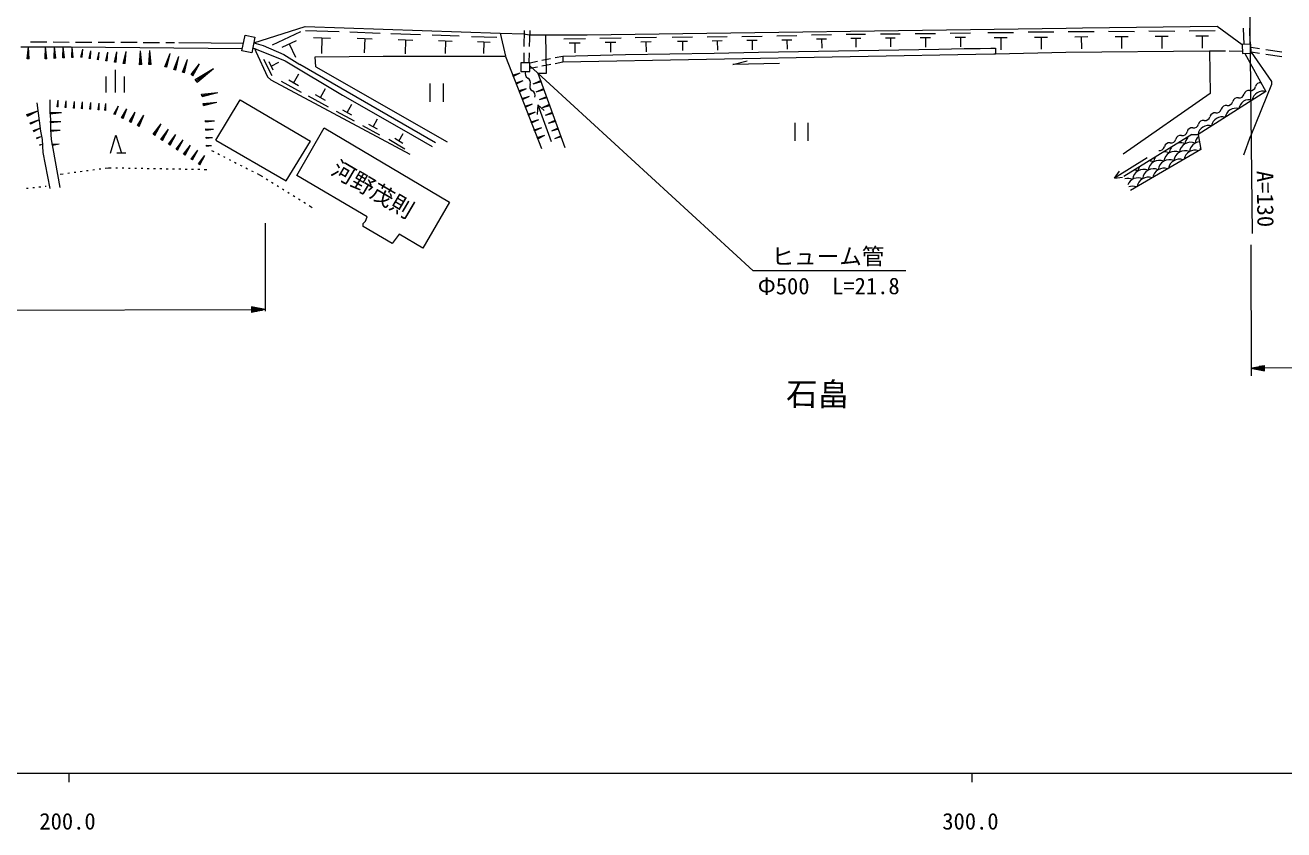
# Model space of a CAD drawing. Units: millimetres, scale not verified. Extents: x 40000 to 680000, y 20000 to 380000.
# Drawn here: x 263155 to 402552, y 198715 to 287791 of the extents above; entities that cross this region are included whole.
import ezdxf
from ezdxf.enums import TextEntityAlignment as Align

# ---------------------------------------------------------------- set-up
doc = ezdxf.new("R2010")
doc.units = ezdxf.units.MM
doc.header["$LTSCALE"] = 1000
for name, color, linetype, lineweight in [('M-BGD', 7, 'Continuous', 13), ('M-BMK-SRVR', 3, 'Continuous', 13), ('M-STR-HTXT', 7, 'Continuous', 13), ('M-TTL-BAND', 7, 'Continuous', 13)]:
    doc.layers.add(name, color=color, linetype=linetype, lineweight=lineweight)
doc.styles.add('ＭＳ ゴシック', font='')
doc.styles.get('ＭＳ ゴシック').set_extended_font_data('MS Gothic')

msp = doc.modelspace()

# ---------------------------------------------------------------- linework, layer by layer
at = {"layer": 'M-BGD'}
for p, q in [((288472, 285844), (294152, 287661)), ((294152, 287661), (315748, 286907)), ((294189, 287220), (297920, 287084)), ((318430, 287214), (318398, 285414)), ((319037, 287215), (318991, 285415)), ((325400, 286738), (378453, 287454)), ((378453, 287454), (380264, 287500)), ((380264, 287500), (395166, 287669)), ((392066, 287174), (394943, 287192)), ((395166, 287669), (397925, 285641)), ((398065, 287448), (398105, 285648)), ((398745, 287461), (398784, 285676)), ((263741, 285947), (265541, 285939)), ((266241, 285936), (268041, 285928)), ((268741, 285924), (270541, 285916)), ((271241, 285913), (273041, 285905)), ((273741, 285902), (275541, 285894)), ((276241, 285890), (278041, 285882)), ((278741, 285879), (279675, 285875)), ((280189, 285877), (287337, 285815)), ((287158, 284961), (287519, 286684)), ((287519, 286684), (288602, 286479)), ((288602, 286479), (288247, 284740)), ((288472, 285844), (289502, 285553)), ((290534, 285620), (293687, 287104)), ((291619, 285360), (293196, 286102)), ((295095, 286439), (296960, 286372)), ((296028, 286406), (295966, 284664)), ((299096, 287042), (302468, 286920)), ((299914, 286337), (301600, 286276)), ((300757, 286306), (300701, 284732)), ((303663, 286876), (306946, 286757)), ((304460, 286190), (306101, 286131)), ((305281, 286160), (305226, 284629)), ((308215, 286711), (311237, 286602)), ((308949, 286079), (310460, 286025)), ((309704, 286052), (309654, 284642)), ((312589, 286553), (315386, 286451)), ((313268, 285968), (314666, 285917)), ((313967, 285943), (313921, 284638)), ((315748, 286907), (316341, 284367)), ((315748, 286907), (318373, 286823)), ((318373, 286823), (318966, 286738)), ((318966, 286738), (320744, 286738)), ((320744, 286738), (325400, 286738)), ((320890, 282485), (320826, 286738)), ((322815, 286294), (325206, 286332)), ((323421, 285826), (324616, 285844)), ((324018, 285835), (324037, 284719)), ((326789, 286363), (329157, 286401)), ((327388, 285899), (328572, 285918)), ((327980, 285908), (327999, 284803)), ((330726, 286411), (333082, 286448)), ((331323, 285949), (332500, 285968)), ((331911, 285958), (331930, 284859)), ((334821, 286459), (337064, 286495)), ((335389, 286020), (336511, 286037)), ((335950, 286029), (335967, 284982)), ((338676, 286507), (340919, 286542)), ((339244, 286067), (340365, 286085)), ((339804, 286076), (339822, 285030)), ((342530, 286554), (344773, 286590)), ((343098, 286115), (344220, 286133)), ((343659, 286124), (343676, 285077)), ((346385, 286602), (348628, 286637)), ((346953, 286162), (348074, 286180)), ((347513, 286171), (347531, 285125)), ((350229, 286713), (352472, 286749)), ((350797, 286274), (351918, 286291)), ((351357, 286282), (351375, 285236)), ((354072, 286779), (356239, 286791)), ((354616, 286349), (355700, 286355)), ((355158, 286352), (355165, 285340)), ((357890, 286822), (360057, 286834)), ((358435, 286392), (359518, 286398)), ((358976, 286395), (358983, 285384)), ((361709, 286866), (363990, 286879)), ((362282, 286413), (363422, 286419)), ((362852, 286416), (362859, 285351)), ((365584, 286922), (367865, 286935)), ((366157, 286469), (367298, 286476)), ((366727, 286473), (366734, 285408)), ((369753, 286983), (372631, 286999)), ((370476, 286411), (371914, 286420)), ((371195, 286415), (371204, 285073)), ((374220, 287045), (377098, 287062)), ((374943, 286474), (376381, 286482)), ((375662, 286478), (375671, 285135)), ((378681, 287087), (381559, 287104)), ((379404, 286516), (380843, 286524)), ((380124, 286520), (380132, 285177)), ((383143, 287130), (386021, 287106)), ((383858, 286548), (385296, 286536)), ((384577, 286542), (384567, 285199)), ((387604, 287152), (390482, 287128)), ((388319, 286570), (389758, 286559)), ((389038, 286565), (389028, 285222)), ((392789, 286603), (394228, 286612)), ((393508, 286607), (393517, 285264)), ((262662, 285383), (263848, 285383)), ((263382, 284071), (263522, 285408)), ((263482, 284068), (263522, 285408)), ((263583, 284065), (263522, 285408)), ((263848, 285383), (267319, 285383)), ((265359, 284073), (265396, 285398)), ((265459, 284077), (265396, 285398)), ((265558, 284082), (265396, 285398)), ((266353, 284120), (266387, 285393)), ((266448, 284125), (266387, 285393)), ((266543, 284129), (266387, 285393)), ((267319, 285383), (268250, 285383)), ((267338, 284167), (267372, 285388)), ((267429, 284171), (267372, 285388)), ((267521, 284176), (267372, 285388)), ((268250, 285383), (287208, 285198)), ((268315, 284213), (268346, 285365)), ((268401, 284218), (268346, 285365)), ((268487, 284222), (268346, 285365)), ((269330, 284256), (269529, 285142)), ((269397, 284246), (269529, 285142)), ((269464, 284237), (269529, 285142)), ((270253, 284120), (270444, 284969)), ((270317, 284111), (270444, 284969)), ((270381, 284101), (270444, 284969)), ((271170, 283985), (271353, 284798)), ((271232, 283976), (271353, 284798)), ((271293, 283967), (271353, 284798)), ((272096, 283849), (272313, 284813)), ((272170, 283838), (272313, 284813)), ((272243, 283827), (272313, 284813)), ((273048, 283709), (273304, 284850)), ((273134, 283696), (273304, 284850)), ((273221, 283683), (273304, 284850)), ((274026, 283565), (274323, 284888)), ((274126, 283550), (274323, 284888)), ((274227, 283535), (274323, 284888)), ((275833, 283418), (275922, 284948)), ((275948, 283420), (275922, 284948)), ((276062, 283422), (275922, 284948)), ((276864, 283435), (276954, 284986)), ((276980, 283437), (276954, 284986)), ((277096, 283439), (276954, 284986)), ((278630, 283198), (279206, 284646)), ((278741, 283163), (279206, 284646)), ((278852, 283128), (279206, 284646)), ((288247, 284740), (287158, 284961)), ((288361, 285302), (291957, 283859)), ((288539, 285231), (288716, 284874)), ((288716, 284874), (290010, 282081)), ((289502, 285553), (291788, 284537)), ((291788, 284537), (293566, 283436)), ((292407, 285731), (293101, 284260)), ((318386, 284714), (318367, 283638)), ((318974, 284716), (318947, 283638)), ((322691, 284367), (329634, 284537)), ((322713, 283733), (370418, 284628)), ((329634, 284537), (339455, 284706)), ((339455, 284706), (344366, 284791)), ((344366, 284791), (364347, 285129)), ((364347, 285129), (367141, 285214)), ((367141, 285214), (367649, 285214)), ((367649, 285214), (368919, 285214)), ((368919, 285214), (370086, 285236)), ((370086, 285236), (370610, 285241)), ((370418, 284628), (370612, 284621)), ((370610, 285241), (370612, 284621)), ((370612, 284621), (378402, 284791)), ((378402, 284791), (394319, 284960)), ((394319, 284960), (394404, 280219)), ((394319, 284960), (396095, 284950)), ((396510, 284943), (397952, 284920)), ((398232, 284662), (400568, 280447)), ((398925, 285373), (399866, 285221)), ((398946, 284857), (399866, 284709)), ((398948, 284792), (401177, 281573)), ((400557, 285110), (402334, 284824)), ((400557, 284598), (402334, 284311)), ((263583, 284065), (263382, 284071)), ((265558, 284082), (265359, 284073)), ((266543, 284129), (266353, 284120)), ((267521, 284176), (267338, 284167)), ((268487, 284222), (268315, 284213)), ((269464, 284237), (269330, 284256)), ((270381, 284101), (270253, 284120)), ((271293, 283967), (271170, 283985)), ((272243, 283827), (272096, 283849)), ((273221, 283683), (273048, 283709)), ((274227, 283535), (274026, 283565)), ((276062, 283422), (275833, 283418)), ((277096, 283439), (276864, 283435)), ((278852, 283128), (278630, 283198)), ((279614, 282890), (280179, 284311)), ((279723, 282855), (280179, 284311)), ((279832, 282821), (280179, 284311)), ((280593, 282582), (281148, 283977)), ((280700, 282549), (281148, 283977)), ((280807, 282515), (281148, 283977)), ((281529, 282322), (282453, 283505)), ((281623, 282259), (282453, 283505)), ((281716, 282197), (282453, 283505)), ((281981, 281762), (283998, 282995)), ((282084, 281619), (283998, 282995)), ((282187, 281475), (283998, 282995)), ((290508, 282173), (289582, 283984)), ((290639, 282811), (290176, 283717)), ((290407, 283264), (291252, 283697)), ((291957, 283859), (298307, 280049)), ((308593, 274783), (293566, 283436)), ((295258, 284285), (302794, 284367)), ((295344, 283182), (295258, 284285)), ((295344, 283182), (309893, 274885)), ((302794, 284367), (316341, 284367)), ((320360, 274091), (316403, 284275)), ((319031, 283638), (319880, 283807)), ((319031, 283023), (319890, 283189)), ((320371, 283905), (321351, 284100)), ((320381, 283283), (321363, 283473)), ((321842, 284198), (322691, 284367)), ((321854, 283567), (322713, 283733)), ((322691, 284367), (322713, 283733)), ((341545, 283438), (343127, 283831)), ((346698, 283555), (341545, 283438)), ((272142, 280343), (272142, 282093)), ((273142, 280343), (273142, 282843)), ((274142, 280343), (274142, 282093)), ((279832, 282821), (279614, 282890)), ((280807, 282515), (280593, 282582)), ((281716, 282197), (281529, 282322)), ((282187, 281475), (281981, 281762)), ((290010, 282081), (290348, 281743)), ((290348, 281743), (305758, 273530)), ((293442, 281089), (292338, 281688)), ((292890, 281388), (293448, 282419)), ((317180, 282276), (317980, 282519)), ((317226, 282159), (317180, 282276)), ((317203, 282217), (317980, 282519)), ((317226, 282159), (317980, 282519)), ((317515, 281413), (318322, 281659)), ((317538, 281354), (318322, 281659)), ((317561, 281295), (318322, 281659)), ((320240, 281645), (319380, 281259)), ((319929, 282484), (320890, 282485)), ((319929, 282484), (322914, 274256)), ((320240, 281645), (320288, 281513)), ((282696, 280146), (284495, 280336)), ((282720, 280013), (284495, 280336)), ((282744, 279880), (284495, 280336)), ((293754, 280348), (291547, 281546)), ((295872, 279769), (296431, 280800)), ((307986, 281324), (307986, 279324)), ((309486, 279324), (309486, 281324)), ((317561, 281295), (317515, 281413)), ((317851, 280549), (318664, 280797)), ((317897, 280431), (317851, 280549)), ((317874, 280490), (318664, 280797)), ((317897, 280431), (318664, 280797)), ((320264, 281579), (319380, 281259)), ((320288, 281513), (319380, 281259)), ((320560, 280759), (319726, 280384)), ((320584, 280694), (319726, 280384)), ((320607, 280630), (319726, 280384)), ((320560, 280759), (320607, 280630)), ((394404, 280219), (384752, 273530)), ((400568, 280447), (393048, 275703)), ((401177, 281235), (398891, 275562)), ((401177, 281573), (401177, 281235)), ((264440, 279203), (264864, 276070)), ((265880, 279541), (265880, 278187)), ((266683, 278749), (266791, 279479)), ((266738, 278745), (266791, 279479)), ((266793, 278741), (266791, 279479)), ((267592, 278683), (267700, 279418)), ((267647, 278679), (267700, 279418)), ((267702, 278675), (267700, 279418)), ((268501, 278618), (268609, 279356)), ((268556, 278614), (268609, 279356)), ((268612, 278610), (268609, 279356)), ((269410, 278553), (269520, 279294)), ((269466, 278549), (269520, 279294)), ((269522, 278545), (269520, 279294)), ((270320, 278487), (270430, 279232)), ((270376, 278483), (270430, 279232)), ((270432, 278479), (270430, 279232)), ((271231, 278422), (271341, 279171)), ((271287, 278418), (271341, 279171)), ((271344, 278414), (271341, 279171)), ((271990, 278367), (272100, 279116)), ((272046, 278363), (272100, 279116)), ((272103, 278359), (272100, 279116)), ((272972, 277956), (273489, 278848)), ((273041, 277922), (273489, 278848)), ((273111, 277888), (273489, 278848)), ((282744, 279880), (282696, 280146)), ((282883, 279117), (284365, 279273)), ((282923, 278897), (282883, 279117)), ((282903, 279007), (284365, 279273)), ((282923, 278897), (284365, 279273)), ((284288, 275045), (286962, 279541)), ((286962, 279541), (294751, 274969)), ((296736, 278729), (294529, 279927)), ((296424, 279470), (295321, 280069)), ((298307, 280049), (305080, 276155)), ((298831, 278107), (299334, 279036)), ((318187, 279685), (319006, 279934)), ((318233, 279565), (318187, 279685)), ((318210, 279625), (319006, 279934)), ((318233, 279565), (319006, 279934)), ((318523, 278819), (319349, 279071)), ((318570, 278699), (318523, 278819)), ((318547, 278759), (319349, 279071)), ((318570, 278699), (319349, 279071)), ((319947, 278977), (319842, 277908)), ((319947, 278977), (321407, 274906)), ((319947, 278977), (320630, 278342)), ((320880, 279876), (320070, 279512)), ((320903, 279813), (320070, 279512)), ((320925, 279751), (320070, 279512)), ((321198, 278997), (320413, 278644)), ((321220, 278936), (320413, 278644)), ((321242, 278876), (320413, 278644)), ((320880, 279876), (320925, 279751)), ((321198, 278997), (321242, 278876)), ((263329, 277887), (264551, 278304)), ((263405, 277710), (263329, 277887)), ((263367, 277799), (264551, 278304)), ((263405, 277710), (264551, 278304)), ((265880, 278187), (265964, 277340)), ((265917, 277969), (265908, 278160)), ((265908, 278160), (267189, 278121)), ((265912, 278065), (267189, 278121)), ((265917, 277969), (267189, 278121)), ((266793, 278741), (266683, 278749)), ((267702, 278675), (267592, 278683)), ((268612, 278610), (268501, 278618)), ((269522, 278545), (269410, 278553)), ((270432, 278479), (270320, 278487)), ((271344, 278414), (271231, 278422)), ((272103, 278359), (271990, 278367)), ((273111, 277888), (272972, 277956)), ((273837, 277536), (274405, 278515)), ((273990, 277463), (273837, 277536)), ((273914, 277499), (274405, 278515)), ((273990, 277463), (274405, 278515)), ((274717, 277111), (275336, 278178)), ((274800, 277070), (275336, 278178)), ((274883, 277030), (275336, 278178)), ((275610, 276678), (276281, 277835)), ((275700, 276634), (276281, 277835)), ((275790, 276591), (276281, 277835)), ((299610, 277169), (297620, 278249)), ((299329, 277837), (298334, 278377)), ((301695, 276529), (302176, 277417)), ((318860, 277953), (319692, 278206)), ((318907, 277831), (318860, 277953)), ((318884, 277892), (319692, 278206)), ((318907, 277831), (319692, 278206)), ((321515, 278122), (320754, 277780)), ((321536, 278063), (320754, 277780)), ((321557, 278004), (320754, 277780)), ((321515, 278122), (321557, 278004)), ((263711, 276993), (264672, 277321)), ((263771, 276853), (263711, 276993)), ((263741, 276923), (264672, 277321)), ((263771, 276853), (264672, 277321)), ((264077, 276136), (264788, 276378)), ((264121, 276033), (264077, 276136)), ((264099, 276084), (264788, 276378)), ((264121, 276033), (264788, 276378)), ((264864, 276070), (265033, 275139)), ((265959, 277005), (265951, 277179)), ((265951, 277179), (267112, 277143)), ((265955, 277092), (267112, 277143)), ((265959, 277005), (267112, 277143)), ((265964, 277340), (265964, 276239)), ((265964, 276239), (266049, 275139)), ((266001, 276059), (265994, 276215)), ((265994, 276215), (267036, 276183)), ((265997, 276137), (267036, 276183)), ((266001, 276059), (267036, 276183)), ((274883, 277030), (274717, 277111)), ((275790, 276591), (275610, 276678)), ((277344, 275708), (278226, 276859)), ((277435, 275649), (278226, 276859)), ((277526, 275590), (278226, 276859)), ((278192, 275154), (279045, 276267)), ((278280, 275097), (279045, 276267)), ((278368, 275039), (279045, 276267)), ((283122, 277092), (283116, 277241)), ((283116, 277241), (284112, 277207)), ((283119, 277167), (284112, 277207)), ((283122, 277092), (284112, 277207)), ((283159, 276178), (283154, 276304)), ((283154, 276304), (283998, 276276)), ((283156, 276241), (283998, 276276)), ((283159, 276178), (283998, 276276)), ((293227, 271159), (296275, 276409)), ((296275, 276409), (310160, 268196)), ((302440, 275633), (300538, 276665)), ((302171, 276271), (301220, 276787)), ((305080, 276155), (308213, 274377)), ((319197, 277085), (320035, 277341)), ((319245, 276963), (319197, 277085)), ((319221, 277024), (320035, 277341)), ((319245, 276963), (320035, 277341)), ((319534, 276217), (320379, 276474)), ((319582, 276094), (319534, 276217)), ((319558, 276155), (320379, 276474)), ((319582, 276094), (320379, 276474)), ((321830, 277250), (321094, 276920)), ((321851, 277193), (321094, 276920)), ((321871, 277137), (321094, 276920)), ((322144, 276383), (321432, 276063)), ((322164, 276328), (321432, 276063)), ((322184, 276273), (321432, 276063)), ((321830, 277250), (321871, 277137)), ((322144, 276383), (322184, 276273)), ((348389, 276988), (348389, 274988)), ((349889, 274988), (349889, 276988)), ((264428, 275314), (264899, 275475)), ((264457, 275246), (264428, 275314)), ((264443, 275280), (264899, 275475)), ((264457, 275246), (264899, 275475)), ((265033, 275139), (265118, 273699)), ((266049, 275139), (266218, 274123)), ((266151, 274609), (266916, 274670)), ((266159, 274552), (266916, 274670)), ((266168, 274496), (266916, 274670)), ((272608, 273622), (273208, 275622)), ((273208, 275622), (273808, 273622)), ((277526, 275590), (277344, 275708)), ((278368, 275039), (278192, 275154)), ((279035, 274604), (279858, 275679)), ((279119, 274548), (279858, 275679)), ((279204, 274493), (279858, 275679)), ((279871, 274057), (280666, 275095)), ((279953, 274004), (280666, 275095)), ((280035, 273950), (280666, 275095)), ((283195, 275286), (283191, 275390)), ((283191, 275390), (283887, 275366)), ((283193, 275338), (283887, 275366)), ((283195, 275286), (283887, 275366)), ((284288, 275045), (292042, 270567)), ((292042, 270567), (294751, 274969)), ((305202, 274081), (303435, 275145)), ((304973, 274700), (304090, 275232)), ((304531, 274966), (305027, 275791)), ((319872, 275348), (320724, 275607)), ((319920, 275223), (319872, 275348)), ((319896, 275286), (320724, 275607)), ((319920, 275223), (320724, 275607)), ((322457, 275519), (321769, 275210)), ((322476, 275466), (321769, 275210)), ((322495, 275413), (321769, 275210)), ((322457, 275519), (322495, 275413)), ((392374, 275700), (384845, 271030)), ((392374, 275700), (393048, 275703)), ((393048, 275703), (393352, 274039)), ((398129, 273445), (398891, 275562)), ((264764, 274527), (265006, 274609)), ((264779, 274492), (264764, 274527)), ((264772, 274509), (265006, 274609)), ((264779, 274492), (265006, 274609)), ((265118, 273699), (265880, 269720)), ((266168, 274496), (266151, 274609)), ((266218, 274123), (266980, 269805)), ((274308, 273622), (273308, 273622)), ((279204, 274493), (279035, 274604)), ((280035, 273950), (279871, 274057)), ((280701, 273515), (281468, 274515)), ((280859, 273411), (280701, 273515)), ((280780, 273463), (281468, 274515)), ((280859, 273411), (281468, 274515)), ((281526, 272976), (282264, 273939)), ((281602, 272926), (282264, 273939)), ((281678, 272876), (282264, 273939)), ((282345, 272441), (283055, 273368)), ((282418, 272393), (283055, 273368)), ((282491, 272345), (283055, 273368)), ((283230, 274415), (283227, 274497)), ((283227, 274497), (283778, 274478)), ((283229, 274456), (283778, 274478)), ((283230, 274415), (283778, 274478)), ((283786, 273928), (284038, 273800)), ((284484, 273574), (284662, 273484)), ((285108, 273257), (285286, 273167)), ((393352, 274039), (385562, 269486)), ((271338, 271871), (271536, 271898)), ((272032, 271964), (272381, 272010)), ((272381, 272010), (272684, 272005)), ((273184, 271997), (273384, 271993)), ((273884, 271985), (274084, 271982)), ((274583, 271973), (274783, 271970)), ((275283, 271961), (275483, 271958)), ((275983, 271950), (276183, 271946)), ((276683, 271938), (276883, 271934)), ((277383, 271926), (277583, 271923)), ((278083, 271914), (278283, 271911)), ((278783, 271902), (278983, 271899)), ((279483, 271891), (279683, 271887)), ((280183, 271879), (280383, 271875)), ((280883, 271867), (281083, 271864)), ((281678, 272876), (281526, 272976)), ((281582, 271855), (281782, 271852)), ((282282, 271843), (282482, 271840)), ((282491, 272345), (282345, 272441)), ((282982, 271832), (283285, 271826)), ((285732, 272940), (285911, 272850)), ((286356, 272623), (286535, 272533)), ((286981, 272307), (287159, 272216)), ((287605, 271990), (287783, 271899)), ((387410, 273092), (383815, 270863)), ((267025, 271295), (267373, 271342)), ((267869, 271408), (268067, 271435)), ((268563, 271501), (268761, 271527)), ((269257, 271593), (269455, 271620)), ((269951, 271686), (270149, 271712)), ((270644, 271779), (270843, 271805)), ((288229, 271673), (288407, 271582)), ((288853, 271356), (289105, 271228)), ((289105, 271228), (289431, 271027)), ((289856, 270764), (290027, 270659)), ((301016, 266587), (293227, 271159)), ((383815, 270863), (384367, 271637)), ((383815, 270863), (384685, 270981)), ((263489, 269719), (263290, 269699)), ((264185, 269792), (263986, 269771)), ((264881, 269864), (264682, 269844)), ((265480, 269927), (265379, 269916)), ((290452, 270397), (290622, 270292)), ((291048, 270029), (291218, 269924)), ((291644, 269662), (291814, 269557)), ((292239, 269294), (292410, 269189)), ((292835, 268927), (293005, 268822)), ((293431, 268559), (293601, 268454)), ((294027, 268191), (294197, 268086)), ((294622, 267824), (294948, 267623)), ((310160, 268196), (307197, 263116)), ((300847, 266079), (301016, 266587)), ((300593, 265825), (300847, 266079)), ((300593, 265487), (300593, 265825)), ((303810, 263624), (300593, 265487)), ((304572, 264640), (303810, 263624)), ((307197, 263116), (304572, 264640))]:
    msp.add_line(p, q, dxfattribs=at)
for points in [[(397923, 285641), (397963, 284652), (398952, 284692), (398912, 285681)], [(318041, 283638), (318041, 282648), (319031, 282648), (319031, 283638)]]:
    msp.add_lwpolyline(points, close=True, dxfattribs=at)
for centre, radius, start, end in [((319061, 282429), 544, 156.29613, 243.50176), ((318575, 281456), 544, 336.29613, 63.50176), ((319574, 281009), 544, 156.29613, 243.50176), ((319089, 280036), 544, 336.29613, 63.50176), ((398683, 280033), 544, 79.77402, 166.97965), ((398884, 281109), 544, 259.77402, 346.97965), ((400236, 279306), 1188, 73.79728, 170.69117), ((399944, 280864), 544, 79.77402, 166.97965), ((396161, 278372), 544, 79.77402, 166.97965), ((396362, 279447), 544, 259.77402, 346.97965), ((397422, 279202), 544, 79.77402, 166.97965), ((397623, 280278), 544, 259.77402, 346.97965), ((398732, 278357), 1188, 73.79728, 170.69117), ((393840, 277786), 544, 259.77402, 346.97965), ((394900, 277541), 544, 79.77402, 166.97965), ((395725, 276460), 1188, 73.79728, 170.69117), ((395101, 278617), 544, 259.77402, 346.97965), ((397228, 277409), 1188, 73.79728, 170.69117), ((392378, 275880), 544, 79.77402, 166.97965), ((392579, 276955), 544, 259.77402, 346.97965), ((394221, 275511), 1188, 73.79728, 170.69117), ((393639, 276710), 544, 79.77402, 166.97965), ((389856, 274218), 544, 79.77402, 166.97965), ((390057, 275294), 544, 259.77402, 346.97965), ((391117, 275049), 544, 79.77402, 166.97965), ((391109, 273509), 1250, 66.8699, 98.90186), ((392225, 273576), 1250, 66.8699, 173.1301), ((391318, 276125), 544, 259.77402, 346.97965), ((392841, 274509), 1250, 136.8246, 173.1301), ((393341, 273643), 1250, 96.58806, 173.1301), ((393957, 274576), 1250, 133.94117, 173.1301), ((388796, 274463), 544, 259.77402, 346.97965), ((390493, 272576), 1250, 66.8699, 173.1301), ((389377, 272509), 1250, 66.8699, 93.43236), ((391109, 273509), 1250, 144.01838, 173.1301), ((391609, 272643), 1250, 66.8699, 173.1301), ((392725, 272710), 1250, 71.94917, 168.65586), ((394457, 273710), 1250, 155.66982, 168.00483), ((387029, 270576), 1250, 66.8699, 173.1301), ((387645, 271509), 1250, 154.1135, 173.1301), ((388145, 270643), 1250, 66.8699, 173.1301), ((388761, 271576), 1250, 66.8699, 173.1301), ((387645, 271509), 1250, 66.8699, 88.80674), ((389261, 270710), 1250, 70.66638, 169.93864), ((389377, 272509), 1250, 149.48789, 173.1301), ((389877, 271643), 1250, 66.8699, 173.1301), ((390993, 271710), 1250, 71.30465, 169.30037), ((385297, 269576), 1250, 66.8699, 105.57923), ((386413, 269643), 1250, 66.8699, 156.98587), ((385913, 270509), 1250, 66.8699, 84.70307), ((387529, 269710), 1250, 70.0341, 170.57093), ((385797, 268710), 1250, 69.40756, 109.67302)]:
    msp.add_arc(centre, radius, start, end, dxfattribs=at)
at = {"layer": 'M-BMK-SRVR'}
msp.add_line((399086, 264737), (398747, 294051), dxfattribs=at)
at = {"layer": 'M-STR-HTXT'}
for p, q in [((319026, 283321), (343774, 260579)), ((289751, 265870), (289732, 256124)), ((398890, 263461), (398917, 248980)), ((360690, 260584), (343774, 260579)), ((289732, 256301), (288231, 256596)), ((288231, 256596), (288233, 255996)), ((288531, 256537), (288231, 256536)), ((288232, 256296), (193221, 255973)), ((288231, 256476), (288831, 256478)), ((289131, 256419), (288231, 256416)), ((288232, 256356), (289432, 256360)), ((289732, 256301), (288232, 256296)), ((288232, 256236), (289432, 256240)), ((289132, 256179), (288232, 256176)), ((289732, 256301), (288233, 255996)), ((288233, 256116), (288833, 256118)), ((288533, 256057), (288233, 256056)), ((398916, 249814), (400413, 250125)), ((398916, 249814), (400416, 249825)), ((398916, 249814), (400418, 249525)), ((400415, 249885), (399215, 249876)), ((400416, 249765), (399216, 249756)), ((399515, 249939), (400415, 249945)), ((399516, 249699), (400416, 249705)), ((400414, 250005), (399814, 250001)), ((400417, 249645), (399817, 249641)), ((400114, 250063), (400414, 250065)), ((400117, 249583), (400417, 249585)), ((400418, 249525), (400413, 250125)), ((495433, 250542), (400416, 249825))]:
    msp.add_line(p, q, dxfattribs=at)
at = {"layer": 'M-TTL-BAND'}
for p, q in [((40000, 205000), (579000, 205000)), ((268000, 205000), (268000, 204000)), ((368000, 205000), (368000, 204000))]:
    msp.add_line(p, q, dxfattribs=at)

# ---------------------------------------------------------------- texts
at = {"layer": 'M-BGD', "style": 'ＭＳ ゴシック'}
msp.add_text('河野茂則', height=1833, rotation=329.542, dxfattribs=at).set_placement((301677, 269622), align=Align.MIDDLE_CENTER)
at = {"layer": 'M-BMK-SRVR', "style": 'ＭＳ ゴシック'}
msp.add_text('A=130', height=1833, rotation=270.663, dxfattribs=at).set_placement((400476, 271669), align=Align.MIDDLE_LEFT)
at = {"layer": 'M-STR-HTXT', "style": 'ＭＳ ゴシック'}
for s, p in [('ヒューム管', (352064, 262195)), ('Φ500\u3000L=21.8', (352145, 258914))]:
    msp.add_text(s, height=1833, rotation=0.078, dxfattribs=at).set_placement(p, align=Align.MIDDLE_CENTER)
msp.add_text('石畠', height=2566, rotation=359.331, dxfattribs=at).set_placement((347404, 244941), align=Align.BOTTOM_LEFT)
at = {"layer": 'M-TTL-BAND', "style": 'ＭＳ ゴシック'}
for s, p in [('200.0', (267844, 198195)), ('300.0', (367844, 198195))]:
    msp.add_text(s, height=1833, dxfattribs=at).set_placement(p, align=Align.BOTTOM_CENTER)

doc.saveas('drawing.dxf')
